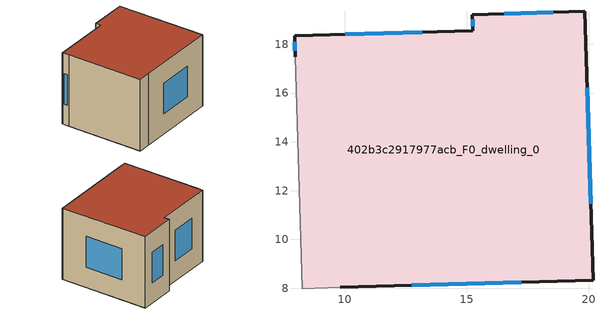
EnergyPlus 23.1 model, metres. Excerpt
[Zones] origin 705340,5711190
402b3c2917977acb_F0_dwelling_0
 floor ground (EU_floor_Construction): 20.17,8.33 19.84,19.35 15.22,19.21 15.24,18.56 7.93,18.34 7.96,17.49 8.24,7.99 9.8,8.04 z0
 wall outside (EU_wall_Construction): 7.96,17.49 7.93,18.34 15.24,18.56 15.22,19.21 19.84,19.35 20.17,8.33 9.8,8.04 z0:9
 wall adiabatic (EU_wall_Construction): 9.8,8.04 8.24,7.99 7.96,17.49 z0:9
 window (EU_Window_Construction): 7.95,17.73 7.94,18.1 / 10.01,18.4 13.17,18.5 / 15.24,18.75 15.23,19.03 / 16.53,19.25 18.53,19.31 / 19.93,16.22 20.07,11.46 / 17.22,8.25 12.75,8.12 z2.56:6.44
 roof outside (EU_roof_Construction): 19.84,19.35 20.17,8.33 9.8,8.04 8.24,7.99 7.96,17.49 7.93,18.34 15.24,18.56 15.22,19.21 z9
[Building]
EU S2 Campaign: North Axis=0; Terrain=City; Solar Distribution=FullExterior
[Site:Location]
London: Latitude=51.5; Longitude=-0.5; Time Zone=0; Elevation=25
[SizingPeriod:WeatherFileDays]
AnnualSizingPeriod: Begin Month=1; Begin Day of Month=1; End Month=12; End Day of Month=31; Day of Week for Start Day=Monday; Use Weather File Daylight Saving Period=No; Use Weather File Rain and Snow Indicators=No
[MATERIAL]
EU_InternalMass_Material: Roughness=MediumRough; Thickness=0.1; Conductivity=1; Density=1800; Specific Heat=900; Thermal Absorptance=0.9; Solar Absorptance=0.7; Visible Absorptance=0.7
[MATERIAL:NOMASS] Roughness=MediumRough; Thermal Absorptance=0.9; Solar Absorptance=0.7; Visible Absorptance=0.7
Name | Thermal Resistance
EU_wall_NoMass | 0.733725
EU_roof_NoMass | 0.779582
EU_floor_NoMass | 1.52114
[WINDOWMATERIAL:SIMPLEGLAZINGSYSTEM]
EU_Window_SimpleGlazing: UFactor=3.92839; Solar Heat Gain Coefficient=0.85; Visible Transmittance=0.85
[CONSTRUCTION]
EU_wall_Construction: EU_wall_NoMass
EU_roof_Construction: EU_roof_NoMass
EU_floor_Construction: EU_floor_NoMass
EU_InternalMass_Construction: EU_InternalMass_Material
EU_Window_Construction: EU_Window_SimpleGlazing
[ZONE]
402b3c2917977acb_F0_dwelling_0: Type=1; Multiplier=1; Ceiling Height=autocalculate; Volume=1139.17; Floor Area=autocalculate; Part of Total Floor Area=Yes
[INTERNALMASS]
402b3c2917977acb_F0_dwelling_0_EU_InternalMass: Construction=EU_InternalMass_Construction; Zone or ZoneList=402b3c2917977acb_F0_dwelling_0; Surface Area=126.574
[OTHEREQUIPMENT]
EU_Step8_InternalGain_402b3c2917977acb_F0_dwelling_0_f000: Fuel Type=Electricity; Zone or ZoneList or Space or SpaceList=402b3c2917977acb_F0_dwelling_0; Schedule=EU_Step8_GainSchedule_402b3c2917977acb_F0_dwelling_0_f000; Design Level Calculation Method=Watts/Area; Power per Zone Floor Area=1; Fraction Latent=0; Fraction Radiant=0; Fraction Lost=0; Carbon Dioxide Generation Rate=0; EndUse Subcategory=EU_Step8_InternalGains
[ZONEVENTILATION:DESIGNFLOWRATE]
EU_ConstantAir_402b3c2917977acb_F0_dwelling_0: Zone or ZoneList or Space or SpaceList=402b3c2917977acb_F0_dwelling_0; Schedule=EU_AlwaysOn; Design Flow Rate Calculation Method=AirChanges/Hour; Air Changes per Hour=0.481027; Ventilation Type=Natural; Fan Pressure Rise=0; Fan Total Efficiency=1; Constant Term Coefficient=1; Temperature Term Coefficient=0; Velocity Term Coefficient=0; Velocity Squared Term Coefficient=0; Minimum Indoor Temperature=-100; Maximum Indoor Temperature=100; Delta Temperature=-100; Minimum Outdoor Temperature=-100; Maximum Outdoor Temperature=100; Maximum Wind Speed=40
[HVACTEMPLATE:THERMOSTAT]
EU_HeatOnly_402b3c2917977acb_F0_dwelling_0: Constant Heating Setpoint=20; Constant Cooling Setpoint=50
[HVACTEMPLATE:ZONE:IDEALLOADSAIRSYSTEM]
402b3c2917977acb_F0_dwelling_0: Template Thermostat=EU_HeatOnly_402b3c2917977acb_F0_dwelling_0; System Availability Schedule=EU_AlwaysOn; Maximum Heating Supply Air Temperature=50; Minimum Cooling Supply Air Temperature=13; Maximum Heating Supply Air Humidity Ratio=0.0156; Minimum Cooling Supply Air Humidity Ratio=0.0077; Heating Limit=NoLimit; Cooling Limit=NoLimit; Heating Availability Schedule=EU_AlwaysOn; Cooling Availability Schedule=EU_CoolingOff; Dehumidification Control Type=ConstantSensibleHeatRatio; Cooling Sensible Heat Ratio=0.7; Dehumidification Setpoint=60; Humidification Control Type=None; Humidification Setpoint=30; Outdoor Air Method=None; Outdoor Air Flow Rate per Person=0.00944; Outdoor Air Flow Rate per Zone Floor Area=0; Outdoor Air Flow Rate per Zone=0; Demand Controlled Ventilation Type=None; Outdoor Air Economizer Type=NoEconomizer; Heat Recovery Type=None; Sensible Heat Recovery Effectiveness=0.7; Latent Heat Recovery Effectiveness=0.65
[SIZING:ZONE]
402b3c2917977acb_F0_dwelling_0: Zone Cooling Design Supply Air Temperature Input Method=SupplyAirTemperature; Zone Cooling Design Supply Air Temperature=13; Zone Heating Design Supply Air Temperature Input Method=SupplyAirTemperature; Zone Heating Design Supply Air Temperature=50; Zone Cooling Design Supply Air Humidity Ratio=0.008; Zone Heating Design Supply Air Humidity Ratio=0.008; Cooling Design Air Flow Method=DesignDay; Cooling Design Air Flow Rate=0; Cooling Minimum Air Flow per Zone Floor Area=0.000762; Cooling Minimum Air Flow=0; Cooling Minimum Air Flow Fraction=0.2; Heating Design Air Flow Method=DesignDay; Heating Design Air Flow Rate=0; Heating Maximum Air Flow per Zone Floor Area=0.002032; Heating Maximum Air Flow=0.141576; Heating Maximum Air Flow Fraction=0.3; Account for Dedicated Outdoor Air System=No; Dedicated Outdoor Air System Control Strategy=NeutralSupplyAir; Dedicated Outdoor Air Low Setpoint Temperature for Design=autosize; Dedicated Outdoor Air High Setpoint Temperature for Design=autosize; Zone Load Sizing Method=Sensible Load Only No Latent Load; Zone Latent Cooling Design Supply Air Humidity Ratio Input Method=HumidityRatioDifference; Zone Cooling Design Supply Air Humidity Ratio Difference=0.005; Zone Latent Heating Design Supply Air Humidity Ratio Input Method=HumidityRatioDifference; Zone Humidification Design Supply Air Humidity Ratio Difference=0.005
[SCHEDULE:CONSTANT]
Name | Hourly Value
EU_AlwaysOn | 1
EU_CoolingOff | 0
[SCHEDULE:FILE]
EU_Step8_GainSchedule_402b3c2917977acb_F0_dwelling_0_f000: File=../../schedules/402b3c2917977acb/402b3c2917977acb_F0_dwelling_0_f000_gain.csv; Column Number=1; Rows to Skip at Top=0; Number of Hours of Data=8760; Column Separator=Comma; Interpolate to Timestep=No; Minutes per Item=60; Adjust Schedule for Daylight Savings=Yes
